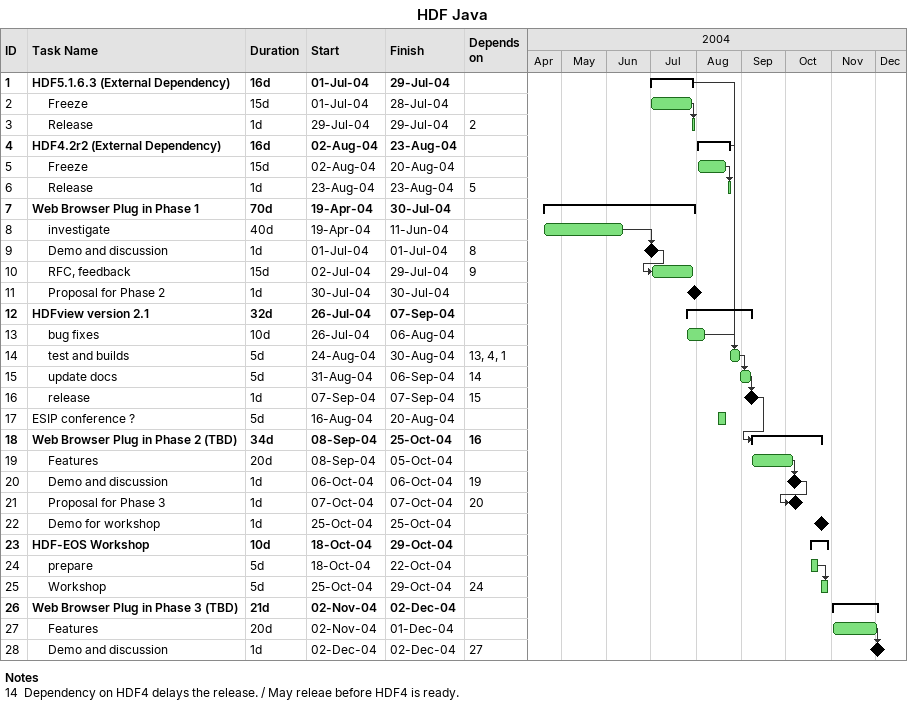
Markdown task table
HDF Java

| ID | Level | Task | Duration | Start | Finish | Predecessors |
|---|---|---|---|---|---|---|
| 1 | 1 | **HDF5.1.6.3 (External Dependency)** | 16d | 2004-07-01 | 2004-07-29 |  |
| 2 | 2 | Freeze | 15d | 2004-07-01 | 2004-07-28 |  |
| 3 | 2 | Release | 1d | 2004-07-29 | 2004-07-29 | 2 |
| 4 | 1 | **HDF4.2r2 (External Dependency)** | 16d | 2004-08-02 | 2004-08-23 |  |
| 5 | 2 | Freeze | 15d | 2004-08-02 | 2004-08-20 |  |
| 6 | 2 | Release | 1d | 2004-08-23 | 2004-08-23 | 5 |
| 7 | 1 | **Web Browser Plug in Phase 1** | 70d | 2004-04-19 | 2004-07-30 |  |
| 8 | 2 | investigate | 40d | 2004-04-19 | 2004-06-11 |  |
| 9 | 2 | Demo and discussion | 1d | 2004-07-01 | 2004-07-01 | 8 |
| 10 | 2 | RFC, feedback | 15d | 2004-07-02 | 2004-07-29 | 9 |
| 11 | 2 | Proposal for Phase 2 | 1d | 2004-07-30 | 2004-07-30 |  |
| 12 | 1 | **HDFview version 2.1** | 32d | 2004-07-26 | 2004-09-07 |  |
| 13 | 2 | bug fixes | 10d | 2004-07-26 | 2004-08-06 |  |
| 14 | 2 | test and builds | 5d | 2004-08-24 | 2004-08-30 | 13, 4, 1 |
| 15 | 2 | update docs | 5d | 2004-08-31 | 2004-09-06 | 14 |
| 16 | 2 | release | 1d | 2004-09-07 | 2004-09-07 | 15 |
| 17 | 1 | ESIP conference ? | 5d | 2004-08-16 | 2004-08-20 |  |
| 18 | 1 | **Web Browser Plug in Phase 2 (TBD)** | 34d | 2004-09-08 | 2004-10-25 | 16 |
| 19 | 2 | Features | 20d | 2004-09-08 | 2004-10-05 |  |
| 20 | 2 | Demo and discussion | 1d | 2004-10-06 | 2004-10-06 | 19 |
| 21 | 2 | Proposal for Phase 3 | 1d | 2004-10-07 | 2004-10-07 | 20 |
| 22 | 2 | Demo for workshop | 1d | 2004-10-25 | 2004-10-25 |  |
| 23 | 1 | **HDF-EOS Workshop** | 10d | 2004-10-18 | 2004-10-29 |  |
| 24 | 2 | prepare | 5d | 2004-10-18 | 2004-10-22 |  |
| 25 | 2 | Workshop | 5d | 2004-10-25 | 2004-10-29 | 24 |
| 26 | 1 | **Web Browser Plug in Phase 3 (TBD)** | 21d | 2004-11-02 | 2004-12-02 |  |
| 27 | 2 | Features | 20d | 2004-11-02 | 2004-12-01 |  |
| 28 | 2 | Demo and discussion | 1d | 2004-12-02 | 2004-12-02 | 27 |

Notes
- 14: Dependency on HDF4 delays the release. / May releae before HDF4 is ready.
